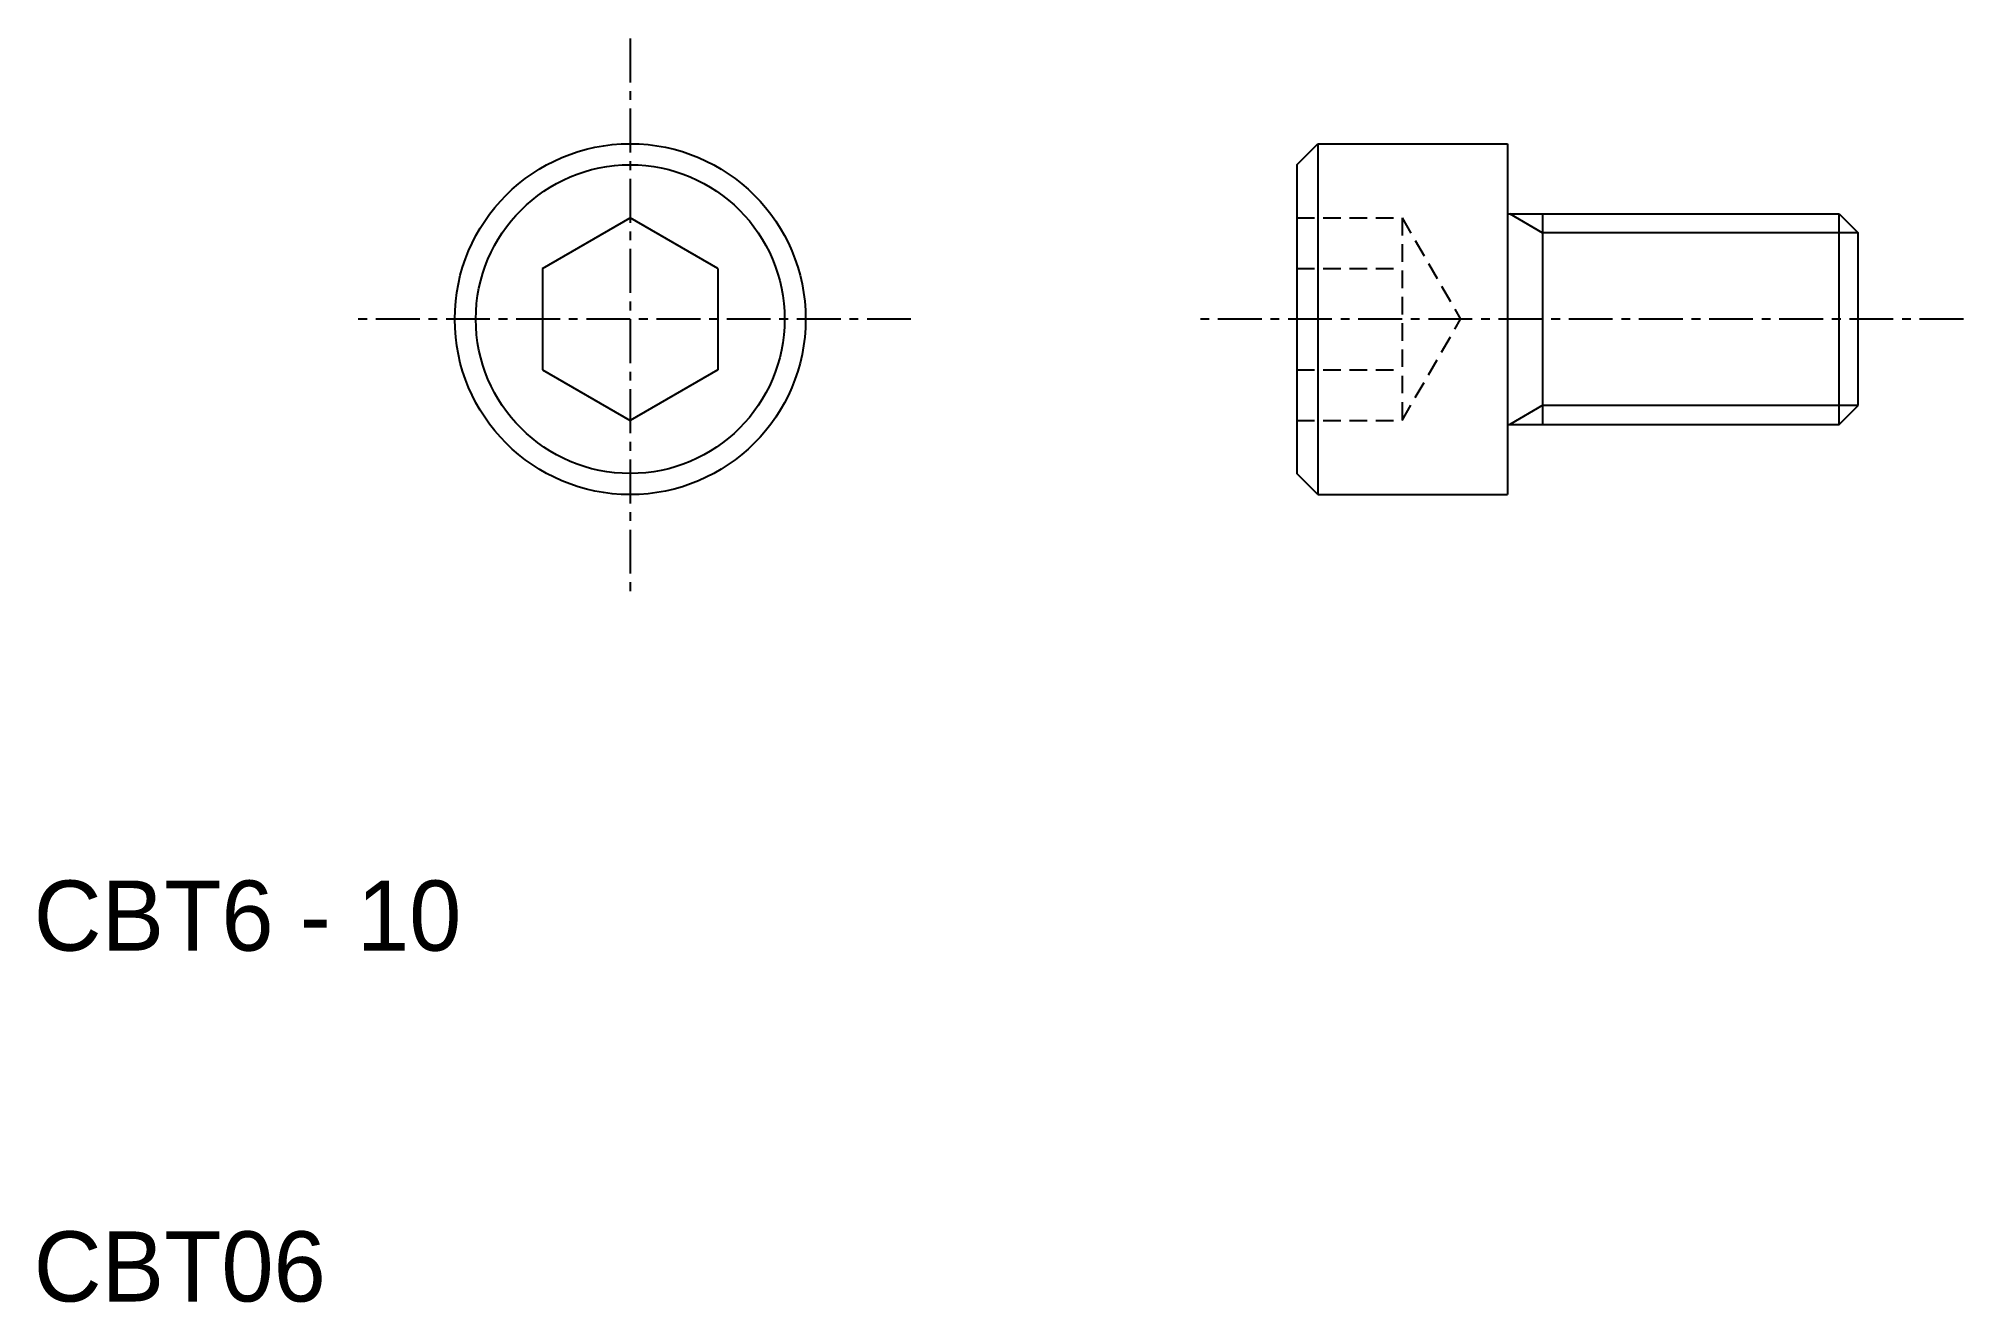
# Model space of a CAD drawing. Extents: x 10.1 to 65, y 10 to 46.
import ezdxf

# ---------------------------------------------------------------- set-up
doc = ezdxf.new("R2010")
doc.units = 0
doc.linetypes.add('CENTER', pattern=[2, 1.25, -0.25, 0.25, -0.25])
doc.linetypes.add('DASHED', pattern=[0.75, 0.5, -0.25])
doc.layers.get('0').update_dxf_attribs({"linetype": 'CONTINUOUS'})
doc.layers.add('CENTER', color=1, linetype='CENTER')

msp = doc.modelspace()

# ---------------------------------------------------------------- linework, layer by layer
at = {"color": 7, "linetype": 'CONTINUOUS'}
for p, q in [((46, 42.4), (46.6, 43)), ((46.6, 43), (46.6, 33)), ((46.6, 43), (52, 43)), ((52, 43), (52, 41)), ((46, 42.4), (46, 33.6)), ((24.5, 39.443), (27, 40.887)), ((29.5, 39.443), (27, 40.887)), ((52, 41), (61.458, 41)), ((52, 41), (52, 35)), ((53, 41), (53, 35)), ((61.458, 35), (61.458, 41)), ((61.458, 41), (62, 40.458)), ((62, 35.541), (62, 40.458)), ((24.5, 39.443), (24.5, 36.557)), ((29.5, 39.443), (29.5, 36.557)), ((24.5, 36.557), (27, 35.113)), ((29.5, 36.557), (27, 35.113)), ((61.458, 35), (62, 35.541)), ((52, 35), (61.458, 35)), ((52, 35), (52, 33)), ((46.6, 33), (46, 33.6)), ((46.6, 33), (52, 33))]:
    msp.add_line(p, q, dxfattribs=at)
at = {"color": 3, "linetype": 'DASHED'}
for p, q in [((46, 40.887), (49, 40.887)), ((49, 40.887), (50.667, 38)), ((49, 40.887), (49, 35.113)), ((46, 39.443), (49, 39.443)), ((49, 35.113), (50.667, 38)), ((46, 36.557), (49, 36.557)), ((46, 35.113), (49, 35.113))]:
    msp.add_line(p, q, dxfattribs=at)
at = {"color": 3, "linetype": 'CONTINUOUS'}
for p, q in [((53.013, 40.455), (52.069, 41)), ((62, 40.458), (53, 40.458)), ((53.013, 35.545), (52.069, 35)), ((62, 35.541), (53, 35.541))]:
    msp.add_line(p, q, dxfattribs=at)
at = {"color": 7, "linetype": 'CONTINUOUS'}
for radius in [5, 4.4]:
    msp.add_circle((27, 38), radius, dxfattribs=at)
at = {"layer": 'CENTER', "color": 1, "linetype": 'CENTER'}
for p, q in [((27, 46), (27, 30)), ((35, 38), (19, 38)), ((65, 38), (43, 38))]:
    msp.add_line(p, q, dxfattribs=at)

# ---------------------------------------------------------------- texts
at = {"color": 7, "linetype": 'CONTINUOUS'}
for s, p in [('CBT6 - 10', (10, 20)), ('CBT06', (10, 10))]:
    msp.add_text(s, height=2, dxfattribs=at).set_placement(p)

doc.saveas('drawing.dxf')
